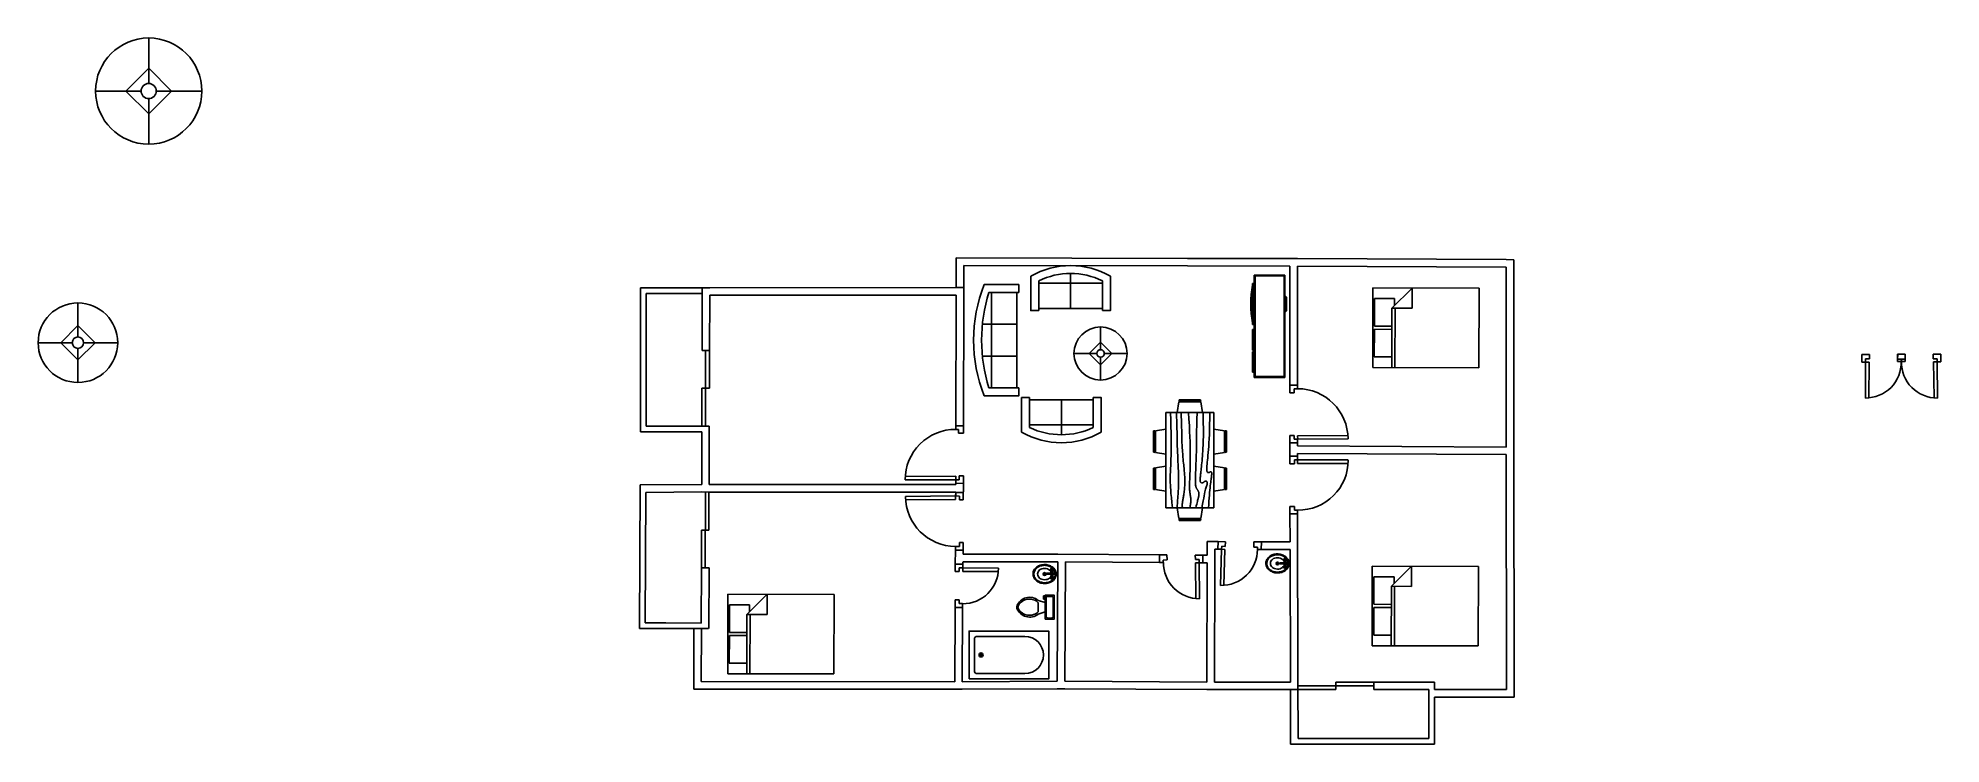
# Model space of a CAD drawing. Header units: inches. Extents: x 35 to 135, y 17 to 54.
import ezdxf

# ---------------------------------------------------------------- set-up
doc = ezdxf.new("R2010")
doc.units = ezdxf.units.IN
doc.header["$MEASUREMENT"] = 0
doc.layers.add('Door', color=32, linetype='Continuous')
doc.layers.add('Glass Door', color=160, linetype='Continuous')

# ---------------------------------------------------------------- blocks, each defined once
blk = doc.blocks.new('Dining Set - 36 x 72 in.')
at = {"linetype": 'Continuous'}
for p, q in [((36, 18), (-36, 18)), ((-36, 18), (-36, -18)), ((-22.2343, 26.00059), (-23.4847, 17.99762)), ((-22.2304, 26), (-5.7608, 26)), ((-22, 27.5), (-22.1562, 26.50042)), ((-5.8416, 26.5), (-22.1534, 26.5)), ((-22, 27.5), (-6, 27.5)), ((-5.8437, 26.49966), (-6, 27.5)), ((-4.5152, 17.99762), (-5.7655, 25.99926)), ((5.7657, 26.00059), (4.5153, 17.99762)), ((5.7696, 26), (22.2392, 26)), ((6, 27.5), (5.8438, 26.50042)), ((22.1584, 26.5), (5.8466, 26.5)), ((6, 27.5), (22, 27.5)), ((22.1563, 26.49966), (22, 27.5)), ((23.4848, 17.99762), (22.2345, 25.99926)), ((36, -18), (36, 18)), ((-45.5, 8), (-44.5004, 8.15617)), ((-45.5, 8), (-45.5, -8)), ((-44.5, -8.15843), (-44.5, 8.15338)), ((-44.0006, 8.23428), (-35.9976, 9.48474)), ((-44, 8.23041), (-44, -8.23915)), ((44.0006, 8.23428), (35.9976, 9.48474)), ((44, 8.23041), (44, -8.23915)), ((44.5, -8.15843), (44.5, 8.15338)), ((45.5, 8), (44.5005, 8.15617)), ((45.5, 8), (45.5, -8)), ((-44.4997, -8.15631), (-45.5, -8)), ((-35.9976, -9.48476), (-43.9993, -8.2345)), ((35.9976, -9.48476), (43.9993, -8.2345)), ((44.4997, -8.15631), (45.5, -8)), ((-36, -18), (36, -18)), ((-22.2343, -26.0006), (-23.4847, -17.99762)), ((-22.2304, -26), (-5.7608, -26)), ((-22, -27.5), (-22.1562, -26.50044)), ((-5.8416, -26.5), (-22.1534, -26.5)), ((-22, -27.5), (-6, -27.5)), ((-5.8437, -26.49967), (-6, -27.5)), ((-4.5152, -17.99762), (-5.7655, -25.99928)), ((5.7657, -26.0006), (4.5153, -17.99762)), ((5.7696, -26), (22.2392, -26)), ((6, -27.5), (5.8438, -26.50044)), ((22.1584, -26.5), (5.8466, -26.5)), ((6, -27.5), (22, -27.5)), ((22.1563, -26.49967), (22, -27.5)), ((23.4848, -17.99762), (22.2345, -25.99928))]:
    blk.add_line(p, q, dxfattribs=at)
for points in [[(-36, 15), (-31.1772, 14.97754), (-26.8079, 14.91406), (-22.8538, 14.81543), (-19.276, 14.6875), (-16.0362, 14.53613), (-13.0957, 14.36718), (-10.4159, 14.18652), (-7.9583, 14), (-5.6904, 13.81315), (-3.6035, 13.63021), (-1.6954, 13.45508), (0.0365, 13.29166), (1.5945, 13.14388), (2.9811, 13.01562), (4.1988, 12.9108), (5.25, 12.83333), (6.1393, 12.78613), (6.8802, 12.76823), (7.4883, 12.77767), (7.9792, 12.8125), (8.3685, 12.87077), (8.6719, 12.95052), (8.9049, 13.0498), (9.0833, 13.16666), (9.2205, 13.29899), (9.3216, 13.44401), (9.3895, 13.59879), (9.4271, 13.76041), (9.4373, 13.92594), (9.4232, 14.09245), (9.3875, 14.257), (9.3333, 14.41666), (9.2638, 14.56917), (9.1836, 14.71484), (9.0975, 14.85465), (9.0104, 14.98958), (8.9272, 15.1206), (8.8529, 15.2487), (8.7922, 15.37483), (8.75, 15.5), (8.7305, 15.62467), (8.7344, 15.74739), (8.7617, 15.86621), (8.8125, 15.97916), (8.8867, 16.08431), (8.9844, 16.17968), (9.1055, 16.26334), (9.25, 16.33333), (9.4189, 16.38802), (9.6172, 16.42708), (9.8506, 16.45052), (10.125, 16.45833), (10.4463, 16.45052), (10.8203, 16.42708), (11.2529, 16.38802), (11.75, 16.33333), (12.3184, 16.26318), (12.9694, 16.17838), (13.7151, 16.07991), (14.5677, 15.96875), (15.5395, 15.84586), (16.6426, 15.71224), (17.8893, 15.56884), (19.2917, 15.41666), (20.859, 15.25667), (22.5879, 15.08984), (24.4721, 14.91715), (26.5052, 14.73958), (28.6809, 14.5581), (30.9929, 14.3737), (33.4347, 14.18733), (36, 14)], [(-36, 10), (-28.9766, 10.14274), (-23.1725, 10.20442), (-18.4241, 10.19775), (-14.5677, 10.13541), (-11.4399, 10.03011), (-8.877, 9.89453), (-6.7154, 9.74137), (-4.7917, 9.58333), (-2.9698, 9.43082), (-1.2246, 9.28515), (0.4415, 9.14534), (2.026, 9.01041), (3.5266, 8.87939), (4.9408, 8.7513), (6.266, 8.62516), (7.5, 8.5), (8.6411, 8.37549), (9.6914, 8.2539), (10.6538, 8.13818), (11.5312, 8.03125), (12.3267, 7.93603), (13.043, 7.85547), (13.6831, 7.79248), (14.25, 7.75), (14.7471, 7.7303), (15.1797, 7.73307), (15.5537, 7.75732), (15.875, 7.80208), (16.1494, 7.86637), (16.3828, 7.94922), (16.5811, 8.04964), (16.75, 8.16666), (16.8944, 8.29915), (17.0143, 8.44531), (17.1089, 8.60319), (17.1771, 8.77083), (17.218, 8.94629), (17.2305, 9.1276), (17.2137, 9.31282), (17.1667, 9.5), (17.0895, 9.6875), (16.987, 9.875), (16.8649, 10.0625), (16.7292, 10.25), (16.5856, 10.4375), (16.4401, 10.625), (16.2985, 10.8125), (16.1667, 11), (16.05, 11.18733), (15.9518, 11.3737), (15.8752, 11.5581), (15.8229, 11.73958), (15.798, 11.91715), (15.8034, 12.08984), (15.842, 12.25667), (15.9167, 12.41666), (16.0295, 12.56836), (16.1784, 12.70833), (16.3605, 12.83268), (16.5729, 12.9375), (16.8127, 13.01888), (17.0768, 13.07291), (17.3625, 13.0957), (17.6667, 13.08333), (17.9894, 13.03312), (18.3418, 12.94726), (18.7382, 12.82918), (19.1927, 12.68229), (19.7195, 12.51001), (20.3327, 12.31575), (21.0465, 12.10294), (21.875, 11.875), (22.8357, 11.63354), (23.959, 11.37304), (25.2786, 11.08618), (26.8282, 10.76562), (28.6414, 10.40405), (30.752, 9.99414), (33.1936, 9.52856), (36, 9)], [(-36, 5.5), (-30.7157, 5.3348), (-26.069, 5.20963), (-21.9946, 5.11767), (-18.4271, 5.05208), (-15.3009, 5.00602), (-12.5508, 4.97265), (-10.1112, 4.94515), (-7.9167, 4.91666), (-5.909, 4.88167), (-4.0586, 4.83984), (-2.3429, 4.79215), (-0.7396, 4.73958), (0.7739, 4.6831), (2.22, 4.6237), (3.6213, 4.56233), (5, 4.5), (6.373, 4.43782), (7.7344, 4.3776), (9.0723, 4.32129), (10.375, 4.27083), (11.6309, 4.22819), (12.8281, 4.19531), (13.9551, 4.17415), (15, 4.16666), (15.954, 4.17448), (16.819, 4.19791), (17.6001, 4.23698), (18.3021, 4.29166), (18.9299, 4.36198), (19.4883, 4.44791), (19.9823, 4.54948), (20.4167, 4.66666), (20.7969, 4.79899), (21.1302, 4.94401), (21.4245, 5.09879), (21.6875, 5.26041), (21.9271, 5.42594), (22.1511, 5.59245), (22.3672, 5.757), (22.5834, 5.91666), (22.8065, 6.06868), (23.0404, 6.21093), (23.2879, 6.34147), (23.5521, 6.45833), (23.8358, 6.55957), (24.142, 6.64323), (24.4735, 6.70735), (24.8334, 6.75), (25.2235, 6.76969), (25.642, 6.76692), (26.0858, 6.74267), (26.5521, 6.69791), (27.0379, 6.63362), (27.5404, 6.55078), (28.0565, 6.45036), (28.5834, 6.33333), (29.1242, 6.19987), (29.7071, 6.04687), (30.3661, 5.87044), (31.1354, 5.66666), (32.0493, 5.43164), (33.142, 5.16146), (34.4475, 4.85221), (36, 4.5)], [(-36, -1), (-30.7915, -0.6591), (-26.0195, -0.38216), (-21.6519, -0.16284), (-17.6563, 0.00521), (-14.0005, 0.12833), (-10.6523, 0.21289), (-7.5796, 0.26522), (-4.75, 0.29166), (-2.134, 0.29793), (0.2878, 0.28711), (2.5317, 0.26163), (4.6146, 0.22396), (6.5529, 0.17651), (8.3633, 0.12174), (10.0623, 0.06209), (11.6667, 0), (13.1899, -0.06201), (14.6341, -0.1211), (15.9982, -0.17432), (17.2813, -0.21875), (18.4823, -0.25147), (19.6003, -0.26953), (20.6343, -0.27002), (21.5834, -0.25), (22.4481, -0.20768), (23.2357, -0.14584), (23.9549, -0.06836), (24.6146, 0.02083), (25.2235, 0.11784), (25.7904, 0.21875), (26.3241, 0.31966), (26.8334, 0.41666), (27.3265, 0.50618), (27.8099, 0.58593), (28.2894, 0.65397), (28.7709, 0.70833), (29.2601, 0.74707), (29.763, 0.76823), (30.2855, 0.76985), (30.8334, 0.75), (31.4088, 0.70784), (31.9994, 0.64713), (32.589, 0.57275), (33.1615, 0.48958), (33.7008, 0.4025), (34.1908, 0.3164), (34.6153, 0.23616), (34.9584, 0.16666), (35.2099, 0.11165), (35.3848, 0.07031), (35.504, 0.04069), (35.5886, 0.02083), (35.6594, 0.00879), (35.7377, 0.0026), (35.8442, 0.00032), (36, 0)], [(-36, -6.5), (-27.1843, -6.31267), (-20.084, -6.1263), (-14.469, -5.9419), (-10.1094, -5.76042), (-6.7752, -5.58285), (-4.2363, -5.41016), (-2.2629, -5.24333), (-0.625, -5.08334), (0.8708, -4.93099), (2.2715, -4.78646), (3.5872, -4.64974), (4.8281, -4.52084), (6.0046, -4.39974), (7.127, -4.28646), (8.2053, -4.18099), (9.25, -4.08334), (10.2705, -3.99382), (11.2734, -3.91407), (12.2647, -3.84603), (13.25, -3.79167), (14.2354, -3.75293), (15.2266, -3.73177), (16.2295, -3.73015), (17.25, -3.75), (18.2912, -3.79248), (19.3451, -3.85547), (20.4009, -3.93604), (21.4479, -4.03125), (22.4754, -4.13819), (23.4727, -4.25391), (24.4289, -4.37549), (25.3334, -4.5), (26.1785, -4.62492), (26.9694, -4.74935), (27.7145, -4.87281), (28.4219, -4.99479), (29.1, -5.11483), (29.7572, -5.23242), (30.4016, -5.34709), (31.0417, -5.45834), (31.6837, -5.56437), (32.3262, -5.65821), (32.9658, -5.73153), (33.599, -5.77604), (34.2224, -5.78345), (34.8327, -5.74545), (35.4264, -5.65373), (36, -5.5)], [(-36, -10), (-26.4022, -9.81299), (-18.4675, -9.62891), (-11.9839, -9.45069), (-6.7396, -9.28125), (-2.5226, -9.12354), (0.8789, -8.98047), (3.6769, -8.85498), (6.0833, -8.75), (8.2767, -8.66765), (10.3021, -8.60677), (12.1712, -8.56543), (13.8958, -8.54167), (15.4876, -8.53353), (16.9583, -8.53907), (18.3197, -8.55632), (19.5834, -8.58334), (20.7616, -8.61841), (21.8685, -8.66081), (22.9188, -8.71004), (23.9271, -8.76563), (24.9081, -8.82707), (25.8763, -8.89388), (26.8465, -8.96558), (27.8334, -9.04167), (28.8474, -9.12118), (29.8828, -9.20117), (30.93, -9.27824), (31.9792, -9.34896), (33.0205, -9.40991), (34.0443, -9.45768), (35.0407, -9.48885), (36, -9.5)], [(-36, -14.5), (-30.0881, -14.33513), (-25.0332, -14.21224), (-20.7312, -14.12647), (-17.0781, -14.07292), (-13.97, -14.04671), (-11.3027, -14.04297), (-8.9724, -14.05681), (-6.875, -14.08334), (-4.9224, -14.11833), (-3.0905, -14.16016), (-1.3709, -14.20785), (0.2448, -14.26042), (1.7647, -14.3169), (3.1973, -14.3763), (4.5507, -14.43767), (5.8333, -14.5), (7.0554, -14.5621), (8.235, -14.62175), (9.3922, -14.67652), (10.5469, -14.72396), (11.7192, -14.76164), (12.929, -14.78711), (14.1965, -14.79794), (15.5417, -14.79167), (16.9933, -14.76424), (18.6152, -14.70508), (20.4804, -14.60197), (22.6615, -14.44271), (25.2312, -14.21509), (28.2624, -13.9069), (31.8277, -13.50594), (36, -13)]]:
    blk.add_lwpolyline(points, dxfattribs=at)
blk = doc.blocks.new('Sofa - Roundback 7 ft.')
at = {"linetype": 'Continuous'}
for p, q in [((-36.000027, -34), (-36.000027, -11.4696)), ((-35.999844, -13.3819), (35.9998, -13.3819)), ((-12.00002, -32.4421), (-12.00003, -6.5971)), ((11.99997, -32.4421), (11.99998, -6.5971)), ((35.99998, -34), (35.99998, -11.4696)), ((-36.000027, -32.4421), (35.99998, -32.4421))]:
    blk.add_line(p, q, dxfattribs=at)
for points in [[(-36.000027, -34), (-42.000027, -34), (-42.000027, -8)], [(41.99998, -8), (41.99998, -34), (35.99998, -34)]]:
    blk.add_lwpolyline(points, dxfattribs=at)
for centre, radius, start, end in [((0, -114.25), 114.25, 68.43141, 111.5686), ((-0.00001, -127.1968), 121.1968, 72.72033, 107.2797)]:
    blk.add_arc(centre, radius, start, end, dxfattribs=at)
blk = doc.blocks.new('Sofa - Roundback Loveseat 5 ft.')
at = {"linetype": 'Continuous'}
for p, q in [((-24, -33.99998), (-24, -11.46958)), ((-23.9998, -13.38178), (23.99986, -13.38178)), ((0, -32.44198), (0, -5.99998)), ((24.00004, -33.99998), (24.00004, -11.46958)), ((-24, -32.44198), (24.00004, -32.44198))]:
    blk.add_line(p, q, dxfattribs=at)
for points in [[(-24, -33.99998), (-30, -33.99998), (-30, -7.99998)], [(30.00004, -7.99998), (30.00004, -33.99998), (24.00004, -33.99998)]]:
    blk.add_lwpolyline(points, dxfattribs=at)
for centre, radius, start, end in [((0, -60.24998), 60.24998, 60.13715, 119.8628), ((0, -61.38438), 55.38444, 64.32083, 115.6792)]:
    blk.add_arc(centre, radius, start, end, dxfattribs=at)
blk = doc.blocks.new('Lamp - Table')
at = {"linetype": 'Continuous'}
for p, q in [((0, 7), (0, 1)), ((0, 3), (-3, 0)), ((3, 0), (0, 3)), ((-1, 0), (-7, 0)), ((-3, 0), (0, -3)), ((0, -3), (3, 0)), ((1, 0), (7, 0)), ((0, -1), (0, -7))]:
    blk.add_line(p, q, dxfattribs=at)
for radius in [7, 1]:
    blk.add_circle((0, 0), radius, dxfattribs=at)
blk = doc.blocks.new('Entertainment Center')
at = {"linetype": 'Continuous'}
for p, q in [((-4, 0), (-5, -1)), ((4, 0), (-4, 0)), ((5, -1), (4, 0)), ((-17, -19), (-17, -1)), ((-17, -1), (43, -1)), ((-16.5, -18.5), (-16.5, -1.5)), ((-16.5, -1.5), (42.5, -1.5)), ((42.5, -1.5), (42.5, -18.5)), ((43, -1), (43, -19)), ((43, -19), (-17, -19)), ((42.5, -18.5), (-16.5, -18.5)), ((-12, -20), (-12, -19)), ((12, -20), (-12, -20)), ((12, -19), (12, -20)), ((15, -20), (15, -19)), ((27, -20), (15, -20)), ((27, -19), (27, -20)), ((28, -20), (28, -19)), ((40, -20), (28, -20)), ((40, -19), (40, -20))]:
    blk.add_line(p, q, dxfattribs=at)
blk.add_arc((0, 40), 61, 259.6111, 280.3889, dxfattribs=at)
blk = doc.blocks.new('Bed - Queen')
at = {"linetype": 'Continuous'}
for p, q in [((0, -80.00003), (0, 0)), ((0, 0), (59.99999, 0)), ((59.99999, 0), (59.99999, -80.00003)), ((7.99999, -1.2), (28.79998, -1.2)), ((7.99999, -14.4), (7.99999, -1.2)), ((28.79998, -1.2), (28.79998, -14.4)), ((31.19999, -1.2), (51.99999, -1.2)), ((31.19999, -14.4), (31.19999, -1.2)), ((51.99999, -1.2), (51.99999, -16.4)), ((0, -14.4), (44.8, -14.4)), ((44.8, -16.8), (0, -16.8)), ((59.99999, -29.6), (44.8, -14.4)), ((44.8, -14.4), (44.8, -29.6)), ((51.99999, -16.4), (46.79936, -16.4)), ((44.8, -29.6), (59.99999, -29.6)), ((59.99999, -80.00003), (0, -80.00003))]:
    blk.add_line(p, q, dxfattribs=at)
blk = doc.blocks.new('Bath Tub - 26 x 60 in.')
for p, q in [((8, -18), (10, -18)), ((9, -17), (9, -19))]:
    blk.add_line(p, q)
blk.add_lwpolyline([(0, -36), (0, 0), (60, 0), (60, -36)], close=True)
for points in [[(4, -30), (4, -6)], [(6, -4), (42, -4)], [(42, -32), (6, -32)]]:
    blk.add_lwpolyline(points)
for radius in [1.5, 1]:
    blk.add_circle((9, -18), radius)
for centre, radius, start, end in [((5.75, -5.75), 1.77, 81.8699, 188.1301), ((42, -18), 14, 270, 90), ((5.75, -30.25), 1.77, 171.8699, 278.1301)]:
    blk.add_arc(centre, radius, start, end)
blk = doc.blocks.new('Toilet - top')
for p, q in [((-10, -8.5), (-8, -8.5)), ((-10, -9.5), (-10, -8.5)), ((-7, -9.5), (-10, -9.5)), ((-8, -8.5), (-8, -8)), ((-7, -8), (-7, -9.5)), ((-4, -8), (-6, -14)), ((4, -14), (-4, -14)), ((4, -8), (6, -14)), ((9.5, -6), (9.5, -2))]:
    blk.add_line(p, q)
blk.add_lwpolyline([(10.5, -8), (10.5, 0), (-10.5, 0), (-10.5, -8)], close=True)
for points in [[(-9.5, -2), (-9.5, -6)], [(8.5, -1), (-8.5, -1)], [(-8.5, -7), (8.5, -7)]]:
    blk.add_lwpolyline(points)
for centre, radius, start, end in [((-8.6, -1.9), 0.884, 81.8699, 188.1301), ((-8.6, -6.1), 0.884, 171.8699, 278.1301), ((3.5, -21.6), 12.2, 141.4691, 247.9714), ((4.2, -21.8), 11.3, 136.3677, 238.9468), ((-3.5, -21.6), 12.2, 292.0284, 38.5307), ((-4.2, -21.8), 11.3, 301.053, 43.6321), ((8.6, -1.9), 0.884, 351.8699, 98.1301), ((8.6, -6.1), 0.884, 261.8699, 8.1301), ((0, -27.9), 4, 245.7318, 294.2682), ((0, -29), 4, 254.8605, 285.1395)]:
    blk.add_arc(centre, radius, start, end)
blk = doc.blocks.new('Sink - Oval top')
for p, q in [((-1, 0), (1, 0)), ((0, 1), (0, -1))]:
    blk.add_line(p, q)
at = {"linetype": 'Continuous'}
for points in [[(-12.2, 0.4, 0.117634), (-11.5, -3.4, 0.104469), (-8.9, -6.8, 0.090016), (-5.1, -9.1, 0.08192), (-0.3, -10, 0.08192), (4.5, -9.4, 0.090016), (8.4, -7.4, 0.104469), (11.2, -4.1, 0.117634), (12.2, -0.4, 0.117634), (11.5, 3.4, 0.104469), (8.9, 6.8, 0.090016), (5.1, 9.1, 0.08192), (0.3, 10, 0.08192), (-4.5, 9.4, 0.090016), (-8.4, 7.4, 0.104469), (-11.2, 4.1, 0.117634)], [(-11.3, 0.2, 0.118622), (-10.5, -3.3, 0.104678), (-8.1, -6.4, 0.089562), (-4.5, -8.4, 0.081185), (-0.1, -9.2, 0.081185), (4.3, -8.5, 0.089562), (7.9, -6.6, 0.104678), (10.4, -3.5, 0.118622), (11.3, -0.2, 0.118622), (10.5, 3.3, 0.104678), (8.1, 6.4, 0.089562), (4.5, 8.4, 0.081185), (0.1, 9.2, 0.081185), (-4.3, 8.5, 0.089562), (-7.9, 6.6, 0.104678), (-10.4, 3.5, 0.118622)], [(-7.4, 0.1, 0.118283), (-6.9, -2.2, 0.104607), (-5.3, -4.2, 0.089718), (-3, -5.5, 0.081436), (-0.1, -6, 0.081436), (2.8, -5.6, 0.089718), (5.2, -4.3, 0.104607), (6.9, -2.3, 0.118283), (7.4, -0.1, 0.118283), (6.9, 2.2, 0.104607), (5.3, 4.2, 0.089718), (3, 5.5, 0.081436), (0.1, 6, 0.081436), (-2.8, 5.6, 0.089718), (-5.2, 4.3, 0.104607), (-6.9, 2.3, 0.118283)]]:
    blk.add_lwpolyline(points, format="xyb", close=True, dxfattribs=at)
for radius in [1.5, 1]:
    blk.add_circle((0, 0), radius)
blk = doc.blocks.new('Faucet - Bathroom top')
for p, q in [((-4.107, 0.125), (-4.375, 0.125)), ((-3.75, 0.4788), (-3.75, 0.75)), ((-3.5, 0.482), (-3.5, 0.75)), ((-3.1461, 0.125), (-2.875, 0.125)), ((3.143, 0.125), (2.875, 0.125)), ((3.5, 0.4788), (3.5, 0.75)), ((3.75, 0.482), (3.75, 0.75)), ((4.1039, 0.125), (4.375, 0.125)), ((-4.1039, -0.125), (-4.375, -0.125)), ((-3.75, -0.4821), (-3.75, -0.75)), ((-3.5, -0.4789), (-3.5, -0.75)), ((-3.143, -0.125), (-2.875, -0.125)), ((-0.5, -0.8639), (-0.5, -4.5)), ((0.5, -4.5), (0.5, -0.8631)), ((3.1461, -0.125), (2.875, -0.125)), ((3.5, -0.4821), (3.5, -0.75)), ((3.75, -0.4789), (3.75, -0.75)), ((4.107, -0.125), (4.375, -0.125))]:
    blk.add_line(p, q)
for centre, radius in [((-3.625, 0), 1.375), ((-4.625, 0), 0.2795), ((-3.625, 0), 0.5), ((-3.625, 1), 0.2795), ((-2.625, 0), 0.2795), ((0, 0), 0.5), ((3.625, 0), 1.375), ((2.625, 0), 0.2795), ((3.625, 0), 0.5), ((3.625, 1), 0.2795), ((4.625, 0), 0.2795), ((-3.625, -1), 0.2795), ((3.625, -1), 0.2795)]:
    blk.add_circle(centre, radius)
for centre, radius, start, end in [((-3.625, 0), 1, 105.2407, 164.2093), ((-3.625, 0), 1, 16.44125, 74.07887), ((0, 0), 1.5, 289.6514, 250.3603), ((0, 0), 1, 300.3431, 239.7554), ((3.625, 0), 1, 106.12, 164.0884), ((3.625, 0), 1, 16.23422, 73.90469), ((-3.625, 0), 1, 196.2342, 253.9047), ((-3.625, 0), 1, 286.12, 344.0884), ((0, -4.5), 0.5, 180, 0), ((3.625, 0), 1, 196.4413, 254.0789), ((3.625, 0), 1, 285.2407, 344.2093)]:
    blk.add_arc(centre, radius, start, end)

msp = doc.modelspace()

# ---------------------------------------------------------------- linework, layer by layer
for p, q in [((83.23, 41.02), (83.23, 42.59)), ((83.23, 42.59), (95.42, 42.56)), ((83.63, 42.59), (83.63, 42.59)), ((83.63, 40.62), (83.63, 42.19)), ((83.63, 42.19), (95.42, 42.16)), ((95.42, 42.56), (101.23, 42.55)), ((100.83, 42.15), (95.42, 42.16)), ((100.83, 42.05), (100.83, 42.15)), ((112.23, 42.5), (101.23, 42.55)), ((112.23, 42.1), (101.23, 42.15)), ((101.23, 42.05), (101.23, 42.15)), ((101.23, 42.15), (101.23, 42.15)), ((112.23, 42.5), (112.63, 42.49)), ((112.63, 42.1), (112.63, 42.49)), ((100.83, 42.05), (100.83, 35.47)), ((101.23, 42.05), (101.23, 35.68)), ((112.23, 32.6), (112.23, 42.1)), ((112.63, 32.6), (112.63, 42.1)), ((66.59, 41.01), (66.59, 33.41)), ((66.59, 41.01), (66.89, 41.01)), ((69.83, 41.01), (66.89, 41.01)), ((69.83, 40.71), (66.89, 40.71)), ((66.89, 33.71), (66.89, 40.71)), ((69.83, 40.61), (69.83, 41.01)), ((70.23, 41.01), (69.83, 41.01)), ((69.83, 40.61), (69.83, 37.7)), ((70.23, 40.61), (70.22, 37.7)), ((83.23, 41.02), (70.23, 41.01)), ((83.23, 40.62), (70.23, 40.61)), ((83.21, 33.73), (83.23, 40.62)), ((83.23, 41.02), (83.63, 41.02)), ((83.61, 33.73), (83.63, 40.62)), ((83.63, 40.62), (83.63, 41.02)), ((70.01, 37.7), (69.83, 37.7)), ((66.59, 33.41), (69.81, 33.41)), ((66.89, 33.71), (69.81, 33.71)), ((69.81, 33.71), (69.82, 33.71)), ((69.81, 33.41), (69.81, 30.63)), ((70.01, 33.71), (70.21, 33.71)), ((70.21, 33.71), (70.21, 33.41)), ((70.21, 33.41), (70.21, 30.62)), ((100.83, 32.67), (100.83, 32.82)), ((100.83, 32.67), (100.83, 32.12)), ((101.23, 32.67), (101.23, 32.82)), ((112.23, 32.6), (101.23, 32.67)), ((112.23, 32.2), (101.23, 32.27)), ((101.23, 32.12), (101.23, 32.27)), ((112.25, 20.2), (112.23, 32.2)), ((112.63, 32.6), (112.63, 32.2)), ((112.65, 20.2), (112.63, 32.2)), ((66.56, 30.61), (66.53, 23.02)), ((66.56, 30.61), (69.81, 30.63)), ((66.86, 30.21), (66.83, 23.32)), ((69.81, 30.23), (66.86, 30.21)), ((68.16, 30.23), (68.16, 30.23)), ((70.21, 30.22), (69.81, 30.23)), ((70.21, 30.62), (83.21, 30.62)), ((83.21, 30.22), (70.21, 30.22)), ((83.2, 29.83), (83.21, 30.22)), ((83.21, 30.62), (83.21, 30.68)), ((83.6, 29.81), (83.61, 30.62)), ((83.61, 30.62), (83.61, 30.69)), ((100.84, 27.6), (100.83, 29.07)), ((101.25, 20.2), (101.23, 29.07)), ((83.18, 26.42), (83.19, 27.16)), ((83.59, 26.95), (83.59, 27.56)), ((96.47, 27.21), (96.47, 27.61)), ((96.47, 27.61), (97.04, 27.61)), ((96.47, 26.9), (96.47, 27.21)), ((96.87, 26.5), (96.87, 27.21)), ((96.87, 27.21), (97.02, 27.21)), ((100.84, 27.2), (99.31, 27.2)), ((100.84, 27.6), (99.32, 27.6)), ((100.85, 20.2), (100.84, 27.2)), ((69.8, 26.22), (69.78, 23.31)), ((70, 26.22), (70.2, 26.22)), ((70.2, 26.22), (70.18, 23.02)), ((83.58, 26.42), (83.58, 26.55)), ((88.59, 26.95), (83.59, 26.95)), ((88.59, 26.55), (83.59, 26.55)), ((88.55, 20.25), (88.59, 26.55)), ((88.59, 26.95), (88.59, 26.95)), ((88.59, 26.95), (93.95, 26.91)), ((88.95, 20.25), (88.99, 26.55)), ((88.99, 26.55), (93.95, 26.51)), ((96.23, 26.9), (96.47, 26.9)), ((96.24, 26.5), (96.47, 26.5)), ((96.45, 20.2), (96.47, 26.5)), ((96.85, 20.2), (96.87, 26.5)), ((83.15, 20.22), (83.17, 24.14)), ((83.55, 20.22), (83.57, 24.14)), ((66.53, 23.32), (66.53, 23.32)), ((66.83, 23.32), (67.91, 23.32)), ((67.91, 23.32), (69.78, 23.31)), ((68.21, 23.32), (68.21, 23.32)), ((66.53, 23.02), (68.21, 23.02)), ((66.83, 23.02), (66.83, 23.02)), ((68.21, 23.02), (69.8, 23.02)), ((69.4, 23.02), (69.39, 19.83)), ((69.8, 23.02), (69.79, 20.23)), ((69.8, 23.02), (70.17, 23.02)), ((69.79, 20.23), (83.15, 20.22)), ((83.55, 20.22), (88.55, 20.25)), ((88.95, 20.25), (96.45, 20.2)), ((96.85, 20.2), (100.85, 20.2)), ((101.25, 20.2), (101.26, 17.23)), ((103.25, 20.2), (108.45, 20.2)), ((108.45, 19.8), (108.45, 20.2)), ((112.25, 20.2), (112.25, 19.8)), ((112.65, 20.2), (112.65, 19.8)), ((112.65, 20.2), (112.65, 19.4)), ((70.15, 19.83), (69.39, 19.83)), ((70.15, 19.83), (83.15, 19.82)), ((83.15, 19.82), (83.55, 19.82)), ((83.55, 19.82), (88.55, 19.85)), ((88.55, 19.85), (88.95, 19.85)), ((88.95, 19.85), (96.45, 19.8)), ((88.95, 19.85), (88.95, 19.85)), ((96.45, 19.8), (96.85, 19.8)), ((96.85, 19.8), (100.85, 19.8)), ((100.85, 19.8), (101.25, 19.8)), ((100.85, 19.8), (100.86, 17.23)), ((105.25, 19.8), (105.25, 20)), ((105.25, 19.8), (108.15, 19.8)), ((108.15, 17.23), (108.15, 19.8)), ((108.45, 19.8), (112.25, 19.8)), ((108.45, 18.7), (108.45, 19.4)), ((108.45, 18.7), (108.45, 19.4)), ((108.45, 19.4), (112.65, 19.4)), ((108.45, 17.23), (108.45, 18.7)), ((100.86, 17.23), (100.86, 16.93)), ((101.26, 17.23), (108.15, 17.23)), ((108.45, 17.23), (108.45, 16.93)), ((101.26, 16.93), (100.86, 16.93)), ((101.26, 16.93), (108.15, 16.93)), ((108.15, 16.93), (108.45, 16.93))]:
    msp.add_line(p, q)
at = {"layer": 'Door'}
for p, q in [((130.98, 37.09), (130.99, 37.49)), ((131.39, 37.49), (130.99, 37.49)), ((131.38, 37.25), (131.18, 37.25)), ((131.18, 37.25), (131.18, 37.09)), ((131.39, 37.49), (131.38, 37.25)), ((132.87, 37.11), (132.86, 37.51)), ((133.26, 37.51), (132.86, 37.51)), ((132.88, 37.51), (132.87, 37.24)), ((132.87, 37.24), (133.07, 37.24)), ((132.88, 37.51), (133.27, 37.51)), ((133.26, 37.24), (133.06, 37.24)), ((133.06, 37.24), (133.07, 37.11)), ((133.07, 37.24), (133.07, 37.11)), ((133.26, 37.51), (133.26, 37.24)), ((133.27, 37.11), (133.27, 37.51)), ((134.75, 37.5), (135.15, 37.5)), ((134.75, 37.5), (134.75, 37.25)), ((134.75, 37.25), (134.95, 37.26)), ((134.95, 37.26), (134.95, 37.1)), ((135.15, 37.1), (135.15, 37.5)), ((131.18, 37.09), (130.98, 37.09)), ((131.17, 35.18), (131.18, 37.09)), ((131.18, 37.09), (131.37, 37.09)), ((131.37, 37.09), (131.36, 35.19)), ((133.07, 37.11), (132.87, 37.11)), ((133.07, 37.11), (133.27, 37.11)), ((134.95, 37.1), (134.77, 37.1)), ((134.77, 37.1), (134.79, 35.2)), ((134.95, 37.1), (135.15, 37.1)), ((134.97, 35.19), (134.95, 37.1)), ((101.23, 35.87), (100.83, 35.87)), ((100.83, 35.47), (100.83, 35.87)), ((100.83, 35.47), (101.05, 35.47)), ((101.05, 35.47), (101.05, 35.67)), ((101.05, 35.67), (101.23, 35.67)), ((101.23, 35.67), (101.23, 35.87)), ((83.21, 33.73), (83.61, 33.73)), ((83.21, 33.53), (83.21, 33.73)), ((83.35, 33.53), (83.21, 33.53)), ((83.35, 33.33), (83.35, 33.53)), ((83.61, 33.34), (83.35, 33.33)), ((83.61, 33.34), (83.61, 33.73)), ((100.83, 33.22), (100.83, 32.82)), ((100.83, 33.22), (101.05, 33.22)), ((101.05, 33.22), (101.05, 33.02)), ((103.89, 33.22), (101.23, 33.2)), ((101.23, 33.2), (101.24, 33.02)), ((103.89, 33.22), (103.89, 33.22)), ((101.23, 32.82), (100.83, 32.82)), ((101.23, 32.12), (100.83, 32.12)), ((100.83, 31.72), (100.83, 32.12)), ((101.05, 33.02), (101.23, 33.02)), ((101.23, 33.02), (101.23, 32.82)), ((101.23, 31.92), (101.23, 32.12)), ((101.24, 33.02), (103.88, 33.03)), ((103.88, 33.03), (103.89, 33.03)), ((100.83, 31.72), (101.06, 31.72)), ((101.06, 31.72), (101.06, 31.92)), ((101.06, 31.92), (101.23, 31.92)), ((101.23, 31.92), (103.89, 31.92)), ((101.23, 31.74), (101.23, 31.92)), ((103.89, 31.74), (101.23, 31.74)), ((103.89, 31.92), (103.9, 31.92)), ((103.89, 31.74), (103.89, 31.74)), ((80.54, 31.05), (83.21, 31.06)), ((80.54, 31.05), (80.54, 31.05)), ((83.21, 30.88), (80.54, 30.87)), ((80.54, 30.87), (80.54, 30.87)), ((83.2, 30.02), (83.21, 30.21)), ((83.21, 31.06), (83.21, 30.88)), ((83.38, 30.88), (83.21, 30.88)), ((83.21, 30.88), (83.21, 30.68)), ((83.21, 30.68), (83.61, 30.69)), ((83.21, 30.21), (83.6, 30.21)), ((83.61, 31.08), (83.38, 31.08)), ((83.38, 31.08), (83.38, 30.88)), ((83.6, 29.81), (83.6, 30.21)), ((83.61, 31.08), (83.61, 30.69)), ((83.2, 30.02), (80.56, 30)), ((80.56, 30), (80.56, 30)), ((80.56, 29.82), (83.2, 29.83)), ((80.56, 29.82), (80.56, 29.82)), ((83.4, 30.01), (83.2, 30.02)), ((83.2, 29.83), (83.2, 30.02)), ((83.4, 29.81), (83.4, 30.01)), ((83.6, 29.81), (83.4, 29.81)), ((100.83, 29.47), (100.83, 29.07)), ((100.83, 29.47), (101.07, 29.47)), ((101.07, 29.47), (101.07, 29.27)), ((101.07, 29.27), (101.23, 29.27)), ((101.23, 29.27), (101.23, 29.07)), ((101.23, 29.07), (100.83, 29.07)), ((83.4, 27.36), (83.19, 27.36)), ((83.19, 27.36), (83.19, 27.16)), ((83.19, 27.16), (83.59, 27.16)), ((83.59, 27.56), (83.4, 27.56)), ((83.4, 27.56), (83.4, 27.36)), ((83.59, 27.56), (83.59, 27.16)), ((97.02, 27.21), (97.04, 27.61)), ((97.22, 27.21), (97.02, 27.21)), ((97.43, 27.6), (97.04, 27.61)), ((97.17, 25.3), (97.22, 27.21)), ((97.23, 27.37), (97.22, 27.21)), ((97.22, 27.21), (97.4, 27.2)), ((97.42, 27.36), (97.23, 27.37)), ((97.4, 27.2), (97.35, 25.31)), ((97.43, 27.6), (97.42, 27.36)), ((98.93, 27.6), (98.92, 27.32)), ((98.92, 27.32), (99.11, 27.32)), ((98.93, 27.6), (99.32, 27.6)), ((99.11, 27.32), (99.11, 27.2)), ((99.11, 27.2), (99.31, 27.2)), ((99.31, 27.2), (99.32, 27.6)), ((83.58, 26.42), (83.18, 26.42)), ((83.18, 26.03), (83.18, 26.42)), ((83.39, 26.03), (83.39, 26.23)), ((83.39, 26.23), (83.57, 26.22)), ((85.46, 26.21), (83.57, 26.22)), ((83.58, 26.22), (83.58, 26.42)), ((83.58, 26.22), (83.58, 26.04)), ((93.95, 26.51), (93.95, 26.91)), ((94.34, 26.91), (93.95, 26.91)), ((94.15, 26.51), (93.95, 26.51)), ((94.35, 26.65), (94.15, 26.64)), ((94.15, 26.64), (94.15, 26.51)), ((94.34, 26.91), (94.35, 26.65)), ((95.83, 26.9), (96.23, 26.9)), ((95.83, 26.9), (95.84, 26.66)), ((95.84, 26.66), (96.04, 26.66)), ((96.04, 26.5), (95.85, 26.5)), ((95.85, 26.5), (95.87, 24.6)), ((96.04, 26.66), (96.04, 26.5)), ((96.04, 26.5), (96.24, 26.5)), ((96.05, 24.59), (96.04, 26.5)), ((96.24, 26.5), (96.23, 26.9)), ((83.18, 26.03), (83.39, 26.03)), ((83.58, 26.04), (85.45, 26.03)), ((83.17, 24.54), (83.17, 24.14)), ((83.17, 24.54), (83.38, 24.54)), ((83.57, 24.14), (83.17, 24.14)), ((83.38, 24.54), (83.38, 24.34)), ((83.38, 24.34), (83.57, 24.34)), ((83.57, 24.34), (83.57, 24.14))]:
    msp.add_line(p, q, dxfattribs=at)
for centre, radius, start, end in [((131.18, 37.07), 1.88, 269.6766, 1.3139), ((134.95, 37.07), 1.88, 178.8716, 270.5088), ((101.23, 33.02), 2.66, 0.3031, 90.0167), ((83.18, 30.89), 2.64, 89.2041, 180.4914), ((101.26, 31.91), 2.64, 269.4721, 0.1291), ((83.2, 30), 2.64, 180.0599, 269.864), ((97.22, 27.19), 1.89, 268.3162, 0.2783), ((83.57, 26.22), 1.89, 269.9604, 359.609), ((96.04, 26.48), 1.88, 178.8716, 270.5088)]:
    msp.add_arc(centre, radius, start, end, dxfattribs=at)
at = {"layer": 'Glass Door'}
for p, q in [((70.01, 33.71), (70.01, 37.7)), ((70.22, 37.7), (70.01, 37.7)), ((70.22, 35.71), (70.22, 37.7)), ((69.82, 35.71), (70.22, 35.71)), ((69.82, 35.71), (69.82, 33.71)), ((69.82, 33.71), (70.01, 33.71)), ((70, 26.22), (70.01, 30.22)), ((70.18, 28.22), (70.19, 30.22)), ((69.8, 28.22), (70, 28.22)), ((69.8, 28.22), (69.8, 26.22)), ((70, 28.22), (70.18, 28.22)), ((69.8, 26.22), (70, 26.22)), ((103.25, 19.8), (103.25, 20.2)), ((103.25, 20.2), (105.25, 20.2)), ((105.25, 20.2), (105.25, 20)), ((101.25, 19.8), (101.25, 20)), ((101.25, 20), (105.25, 20)), ((101.25, 19.8), (103.25, 19.8))]:
    msp.add_line(p, q, dxfattribs=at)

# ---------------------------------------------------------------- block references
for name, p, xscale, yscale, zscale in [('Lamp - Table', (40.65, 51.39), 0.4, 0.4, 0.4), ('Sofa - Roundback Loveseat 5 ft.', (89.26, 42.18), 0.07, 0.07, 0.07), ('Lamp - Table', (36.92, 38.11), 0.3, 0.3, 0.3), ('Lamp - Table', (90.84, 37.54), 0.2, 0.2, 0.2), ('Sink - Oval top', (87.89, 25.9), 0.05, 0.05, 0.05), ('Sink - Oval top', (100.17, 26.46), 0.05, 0.05, 0.05), ('Bath Tub - 26 x 60 in.', (83.91, 22.89), 0.07, 0.07, 0.07)]:
    msp.add_blockref(name, p, dxfattribs=dict(xscale=xscale, yscale=yscale, zscale=zscale))
for name, p, xscale, yscale, zscale, rotation in [('Sofa - Roundback 7 ft.', (84.15, 38.24), 0.06999999999999999, 0.06999999999999999, 0.06999999999999999, 89.99998751792438), ('Entertainment Center', (100.65, 40.15), 0.09, 0.09, 0.09, 270), ('Bed - Queen', (105.19, 36.8), 0.07, 0.07, 0.07, 89.85816953649724), ('Sofa - Roundback Loveseat 5 ft.', (88.78, 32.83), 0.06999999999999999, 0.06999999999999999, 0.06999999999999999, 179.9999875179243), ('Dining Set - 36 x 72 in.', (95.55, 31.91), 0.07, 0.07, 0.07, 270.0000000000005), ('Faucet - Bathroom top', (88.29, 25.92), 0.05999999999999999, 0.05999999999999999, 0.05999999999999999, 270.4987530747352), ('Faucet - Bathroom top', (100.6, 26.47), 0.05999999999999999, 0.05999999999999999, 0.05999999999999999, 270.4987530747352), ('Bed - Queen', (105.16, 22.12), 0.07, 0.07, 0.07, 89.85816953649724), ('Bed - Queen', (71.18, 20.64), 0.07, 0.07, 0.07, 89.85816953649724), ('Toilet - top', (88.4, 24.15), 0.06, 0.06, 0.06, 270)]:
    msp.add_blockref(name, p, dxfattribs=dict(xscale=xscale, yscale=yscale, zscale=zscale, rotation=rotation))

doc.saveas('drawing.dxf')
